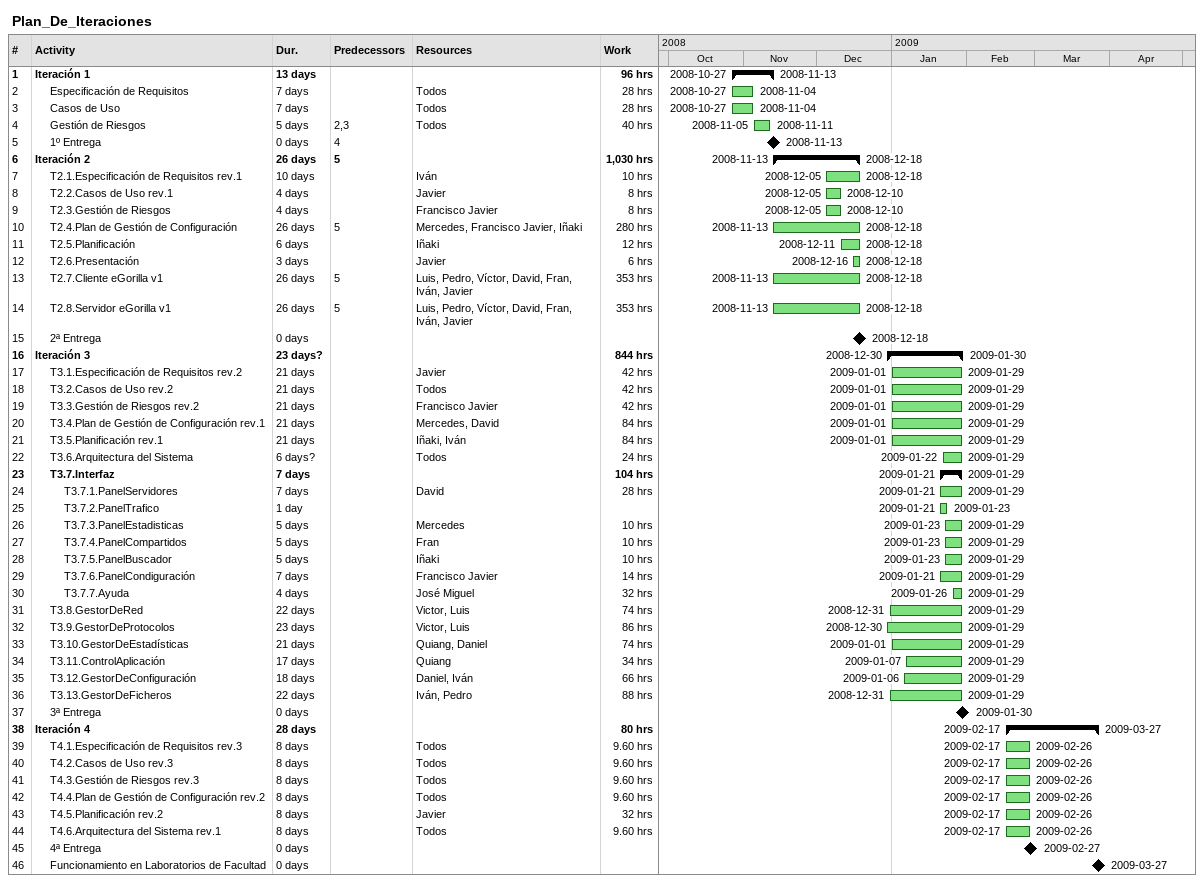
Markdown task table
Plan_De_Iteraciones

| ID | Level | Task | Duration | Start | Finish | Predecessors | Resources | Work (h) |
|---|---|---|---|---|---|---|---|---|
| 1 | 1 | **Iteración 1** | 13d | 2008-10-27 | 2008-11-13 |  |  | 96 |
| 2 | 2 | Especificación de Requisitos | 7d | 2008-10-27 | 2008-11-04 |  | Todos | 28 |
| 3 | 2 | Casos de Uso | 7d | 2008-10-27 | 2008-11-04 |  | Todos | 28 |
| 4 | 2 | Gestión de Riesgos | 5d | 2008-11-05 | 2008-11-11 | 2, 3 | Todos | 40 |
| 5 | 2 | 1º Entrega | 0d | 2008-11-13 | 2008-11-13 | 4 |  |  |
| 6 | 1 | **Iteración 2** | 26d | 2008-11-13 | 2008-12-18 | 5 |  | 1030 |
| 7 | 2 | T2.1.Especificación de Requisitos rev.1 | 10d | 2008-12-05 | 2008-12-18 |  | Iván | 10 |
| 8 | 2 | T2.2.Casos de Uso rev.1 | 4d | 2008-12-05 | 2008-12-10 |  | Javier | 8 |
| 9 | 2 | T2.3.Gestión de Riesgos | 4d | 2008-12-05 | 2008-12-10 |  | Francisco Javier | 8 |
| 10 | 2 | T2.4.Plan de Gestión de Configuración | 26d | 2008-11-13 | 2008-12-18 | 5 | Mercedes, Francisco Javier, Iñaki | 280 |
| 11 | 2 | T2.5.Planificación | 6d | 2008-12-11 | 2008-12-18 |  | Iñaki | 12 |
| 12 | 2 | T2.6.Presentación | 3d | 2008-12-16 | 2008-12-18 |  | Javier | 6 |
| 13 | 2 | T2.7.Cliente eGorilla v1 | 26d | 2008-11-13 | 2008-12-18 | 5 | Luis, Pedro, Víctor, David, Fran, Iván, Javier | 353 |
| 14 | 2 | T2.8.Servidor eGorilla v1 | 26d | 2008-11-13 | 2008-12-18 | 5 | Luis, Pedro, Víctor, David, Fran, Iván, Javier | 353 |
| 15 | 2 | 2ª Entrega | 0d | 2008-12-18 | 2008-12-18 |  |  |  |
| 16 | 1 | **Iteración 3** | 23d? | 2008-12-30 | 2009-01-30 |  |  | 844 |
| 17 | 2 | T3.1.Especificación de Requisitos rev.2 | 21d | 2009-01-01 | 2009-01-29 |  | Javier | 42 |
| 18 | 2 | T3.2.Casos de Uso rev.2 | 21d | 2009-01-01 | 2009-01-29 |  | Todos | 42 |
| 19 | 2 | T3.3.Gestión de Riesgos rev.2 | 21d | 2009-01-01 | 2009-01-29 |  | Francisco Javier | 42 |
| 20 | 2 | T3.4.Plan de Gestión de Configuración rev.1 | 21d | 2009-01-01 | 2009-01-29 |  | Mercedes, David | 84 |
| 21 | 2 | T3.5.Planificación rev.1 | 21d | 2009-01-01 | 2009-01-29 |  | Iñaki, Iván | 84 |
| 22 | 2 | T3.6.Arquitectura del Sistema | 6d? | 2009-01-22 | 2009-01-29 |  | Todos | 24 |
| 23 | 2 | **T3.7.Interfaz** | 7d | 2009-01-21 | 2009-01-29 |  |  | 104 |
| 24 | 3 | T3.7.1.PanelServidores | 7d | 2009-01-21 | 2009-01-29 |  | David | 28 |
| 25 | 3 | T3.7.2.PanelTrafico | 1d | 2009-01-21 | 2009-01-23 |  |  |  |
| 26 | 3 | T3.7.3.PanelEstadisticas | 5d | 2009-01-23 | 2009-01-29 |  | Mercedes | 10 |
| 27 | 3 | T3.7.4.PanelCompartidos | 5d | 2009-01-23 | 2009-01-29 |  | Fran | 10 |
| 28 | 3 | T3.7.5.PanelBuscador | 5d | 2009-01-23 | 2009-01-29 |  | Iñaki | 10 |
| 29 | 3 | T3.7.6.PanelCondiguración | 7d | 2009-01-21 | 2009-01-29 |  | Francisco Javier | 14 |
| 30 | 3 | T3.7.7.Ayuda | 4d | 2009-01-26 | 2009-01-29 |  | José Miguel | 32 |
| 31 | 2 | T3.8.GestorDeRed | 22d | 2008-12-31 | 2009-01-29 |  | Victor, Luis | 74 |
| 32 | 2 | T3.9.GestorDeProtocolos | 23d | 2008-12-30 | 2009-01-29 |  | Victor, Luis | 86 |
| 33 | 2 | T3.10.GestorDeEstadísticas | 21d | 2009-01-01 | 2009-01-29 |  | Quiang, Daniel | 74 |
| 34 | 2 | T3.11.ControlAplicación | 17d | 2009-01-07 | 2009-01-29 |  | Quiang | 34 |
| 35 | 2 | T3.12.GestorDeConfiguración | 18d | 2009-01-06 | 2009-01-29 |  | Daniel, Iván | 66 |
| 36 | 2 | T3.13.GestorDeFicheros | 22d | 2008-12-31 | 2009-01-29 |  | Iván, Pedro | 88 |
| 37 | 2 | 3ª Entrega | 0d | 2009-01-30 | 2009-01-30 |  |  |  |
| 38 | 1 | **Iteración 4** | 28d | 2009-02-17 | 2009-03-27 |  |  | 80 |
| 39 | 2 | T4.1.Especificación de Requisitos rev.3 | 8d | 2009-02-17 | 2009-02-26 |  | Todos | 9.60 |
| 40 | 2 | T4.2.Casos de Uso rev.3 | 8d | 2009-02-17 | 2009-02-26 |  | Todos | 9.60 |
| 41 | 2 | T4.3.Gestión de Riesgos rev.3 | 8d | 2009-02-17 | 2009-02-26 |  | Todos | 9.60 |
| 42 | 2 | T4.4.Plan de Gestión de Configuración rev.2 | 8d | 2009-02-17 | 2009-02-26 |  | Todos | 9.60 |
| 43 | 2 | T4.5.Planificación rev.2 | 8d | 2009-02-17 | 2009-02-26 |  | Javier | 32 |
| 44 | 2 | T4.6.Arquitectura del Sistema rev.1 | 8d | 2009-02-17 | 2009-02-26 |  | Todos | 9.60 |
| 45 | 2 | 4ª Entrega | 0d | 2009-02-27 | 2009-02-27 |  |  |  |
| 46 | 2 | Funcionamiento en Laboratorios de Facultad | 0d | 2009-03-27 | 2009-03-27 |  |  |  |
